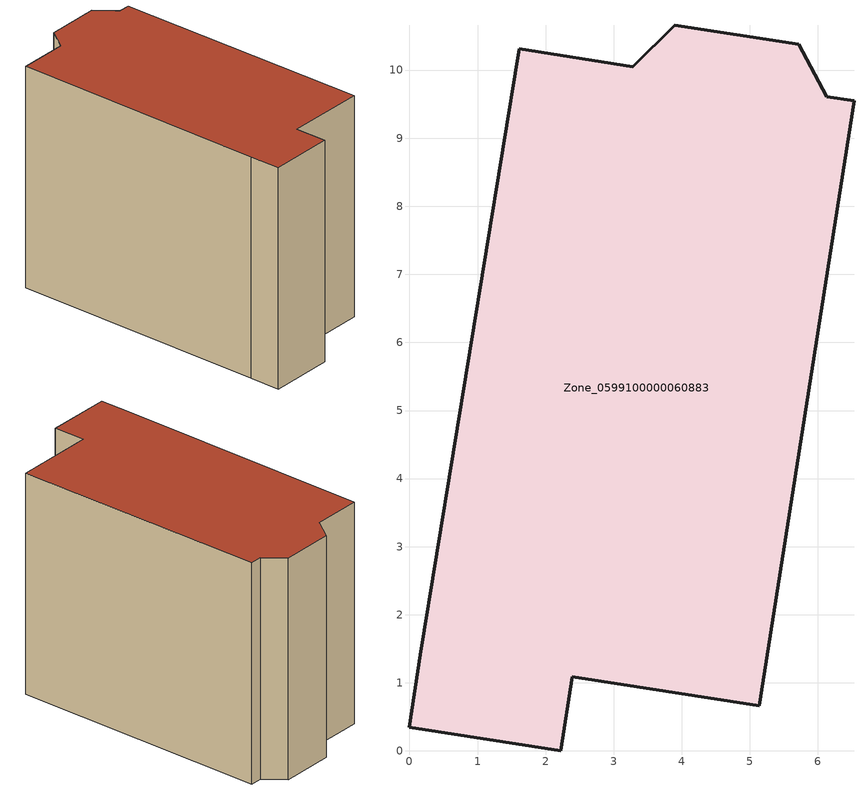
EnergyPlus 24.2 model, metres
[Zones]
Zone_0599100000060883
 floor ground (C_G): 6.13,9.61 6.53,9.55 5.14,0.66 2.39,1.09 2.22,0 0,0.35 0.16,1.41 1.61,10.31 3.28,10.05 3.9,10.66 5.72,10.38 z0
 wall outside (C_F): 2.22,0 2.39,1.09 5.14,0.66 6.53,9.55 6.13,9.61 5.72,10.38 3.9,10.66 3.28,10.05 1.61,10.31 0.16,1.41 0,0.35 2.22,0 z0:7.78
 roof outside (C_R): 5.72,10.38 3.9,10.66 3.28,10.05 1.61,10.31 0.16,1.41 0,0.35 2.22,0 2.39,1.09 5.14,0.66 6.53,9.55 6.13,9.61 z7.78
[BUILDING]
Pand.0599100000060883: North Axis=0; Terrain=City; Loads Convergence Tolerance Value=0.04; Temperature Convergence Tolerance Value=0.4; Solar Distribution=FullExterior; Maximum Number of Warmup Days=25; Minimum Number of Warmup Days=1
[Site:Location]
Rotterdam.The.Hague.AP_ZH_NLD Design_Conditions: Latitude=51.96; Longitude=4.45; Time Zone=1; Elevation=-4.5
[SITE:GROUNDTEMPERATURE:BUILDINGSURFACE]
18, 18, 18, 18, 18, 18, 18, 18, 18, 18, 18, 18
[MATERIAL] Thermal Absorptance=0.9; Solar Absorptance=0.7; Visible Absorptance=0.7
Name | Roughness | Thickness | Conductivity | Density | Specific Heat
G.TI.1946 | MediumSmooth | 0.15 | 1 | 540 | 1210
F.TI.1946 | Rough | 0.3 | 0.857143 | 1920 | 840
R.TI.1946 | MediumRough | 0.2 | 0.1 | 1500 | 1000
[CONSTRUCTION]
C_G: G.TI.1946
C_F: F.TI.1946
C_R: R.TI.1946
[ZONE]
Zone_0599100000060883: Type=1; Multiplier=1; Ceiling Height=Autocalculate; Volume=Autocalculate; Floor Area=autocalculate; Part of Total Floor Area=Yes
[ZONEINFILTRATION:DESIGNFLOWRATE]
Infil_Zone_0599100000060883: Zone or ZoneList or Space or SpaceList=Zone_0599100000060883; Schedule=AlwaysOn; Design Flow Rate Calculation Method=Flow/Area; Flow Rate per Floor Area=0.003; Constant Term Coefficient=1; Temperature Term Coefficient=0; Velocity Term Coefficient=0; Velocity Squared Term Coefficient=0
[HVACTEMPLATE:ZONE:IDEALLOADSAIRSYSTEM]
Zone_0599100000060883: Maximum Heating Supply Air Temperature=50; Minimum Cooling Supply Air Temperature=13; Maximum Heating Supply Air Humidity Ratio=0.0156; Minimum Cooling Supply Air Humidity Ratio=0.0077; Heating Limit=NoLimit; Cooling Limit=NoLimit; Dehumidification Control Type=ConstantSensibleHeatRatio; Cooling Sensible Heat Ratio=0.7; Dehumidification Setpoint=60; Humidification Control Type=None; Humidification Setpoint=30; Outdoor Air Method=None; Outdoor Air Flow Rate per Person=0.00944; Outdoor Air Flow Rate per Zone Floor Area=0; Outdoor Air Flow Rate per Zone=0; Demand Controlled Ventilation Type=None; Outdoor Air Economizer Type=NoEconomizer; Heat Recovery Type=None; Sensible Heat Recovery Effectiveness=0.7; Latent Heat Recovery Effectiveness=0.65
[ZONECONTROL:THERMOSTAT]
ThermostatControl_Zone_0599100000060883: Zone or ZoneList=Zone_0599100000060883; Control Type Schedule=DualSetpointControlType; Control 1=Thermostat_Zone_0599100000060883; Temperature Difference Between Cutout And Setpoint=0
[THERMOSTATSETPOINT:DUALSETPOINT]
Thermostat_Zone_0599100000060883: Heating Setpoint Temperature Schedule=HeatingSetpoint_Zone_0599100000060883; Cooling Setpoint Temperature Schedule=CoolingSetpoint_Zone_0599100000060883
[SCHEDULE:COMPACT]
HeatingSetpoint_Zone_0599100000060883: Through: 12/31, For: AllDays, Until: 24:00, 21
CoolingSetpoint_Zone_0599100000060883: Through: 12/31, For: AllDays, Until: 24:00, 24
DualSetpointControlType: Through: 12/31, For: AllDays, Until: 24:00, 4
AlwaysOn: Through: 12/31, For: AllDays, Until: 24:00, 1
